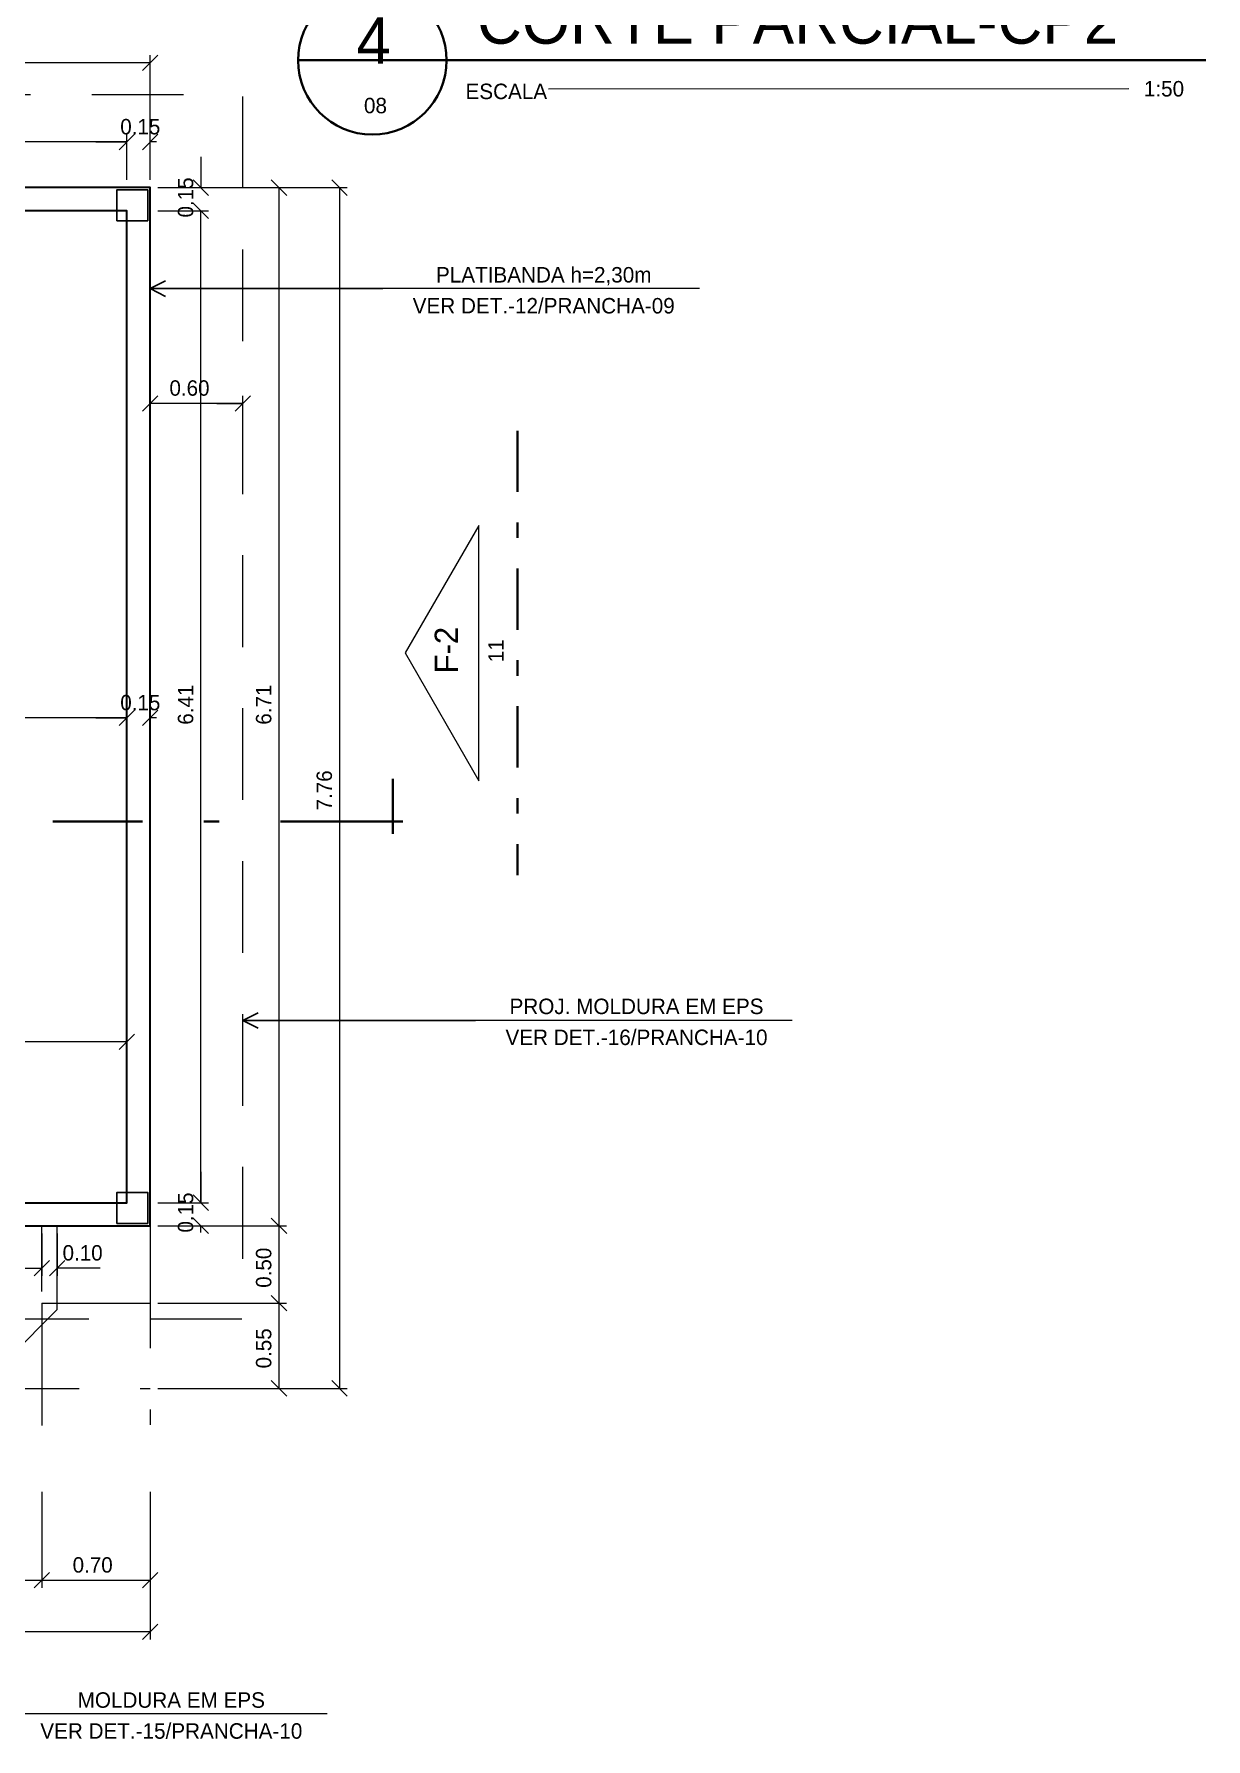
# Model space of a CAD drawing. Header units: metres. Extents: x 3.9 to 63.3, y 8 to 50.1.
# Drawn here: x 49.87 to 57.45, y 31.26 to 42.28 of the extents above; entities that cross this region are included whole.
import ezdxf
from ezdxf.enums import TextEntityAlignment as Align

# ---------------------------------------------------------------- set-up
doc = ezdxf.new("R2010")
doc.units = ezdxf.units.M
doc.header["$MEASUREMENT"] = 0
for name, pattern in [('DGN Style 2', [0.988287, 0.592972, -0.395315]), ('DGN Style 3', [1.383601, 0.988287, -0.395315]), ('DGN Style 4', [1.582247, 0.790629, -0.395315, 0.000988287, -0.395315])]:
    doc.linetypes.add(name, pattern=pattern)
doc.layers.get('Defpoints').update_dxf_attribs({"lineweight": 0})
doc.layers.add('6', color=6, linetype='Continuous')
for name, color, linetype, lineweight in [('CORNIJAS_VAR NA PLANTA PTIPO 1', 7, 'Continuous', 0), ('Level 11-1', 7, 'Continuous', 0), ('Level 12', 7, 'Continuous', 0), ('Level 27-1', 7, 'Continuous', 0), ('Level 3', 7, 'Continuous', 0), ('Level 39', 7, 'Continuous', 0), ('Level 60-1', 7, 'Continuous', 0), ('Level 62-1', 7, 'Continuous', 0)]:
    doc.layers.add(name, color=color, linetype=linetype, lineweight=lineweight)
doc.styles.add('Style-INTL_ENGINEERING', font='INTL_ENGINEERING.shx')
doc.dimstyles.get("Standard").update_dxf_attribs({"dimtxt": 0.18, "dimasz": 0.18, "dimexe": 0.18, "dimexo": 0.0625, "dimgap": 0.09, "dimtad": 0, "dimtih": 1, "dimtoh": 1, "dimdec": 4, "dimzin": 1, "dimdsep": 46, "dimtxsty": 'Standard', "dimcen": 0, "dimadec": 0, "dimazin": 0, "dimtfac": 1, "dimtdec": 4, "dimtofl": 0, "dimtmove": 0, "dimatfit": 3, "dimfxl": 0, "dimtolj": 1, "dimtzin": 1, "dimarcsym": 0})

# ---------------------------------------------------------------- blocks, each defined once
blk = doc.blocks.new('*D425')
at = {"layer": 'Defpoints', "color": 2, "linetype": 'Continuous', "lineweight": 0}
for p, q in [((10.375, 32.86), (10.375, 31.906)), ((50.625, 32.86), (50.625, 31.906)), ((10.325, 31.906), (10.424, 32.006)), ((50.625, 31.956), (10.375, 31.956)), ((50.674, 32.006), (50.575, 31.906))]:
    blk.add_line(p, q, dxfattribs=at)
at = {"layer": 'Defpoints'}
for p in [(10.375, 32.909), (50.625, 32.909), (10.375, 31.956), (30.5, 31.956)]:
    blk.add_point(p, dxfattribs=at)
at = {"layer": 'Defpoints', "color": 2, "linetype": 'Continuous', "lineweight": 0, "style": 'Style-INTL_ENGINEERING'}
blk.add_text('40.25', height=0.0995, dxfattribs=at).set_placement((30.309, 32.055), align=Align.MIDDLE_LEFT)
blk = doc.blocks.new('_Oblique')
at = {"color": 0, "linetype": 'ByBlock', "lineweight": -2}
blk.add_line((0.5, 0.5), (-0.5, -0.5), dxfattribs=at)
blk = doc.blocks.new('*D440')
at = {"layer": 'Defpoints', "color": 2, "linetype": 'Continuous', "lineweight": 0}
for p, q in [((49.375, 32.86), (49.375, 32.239)), ((49.925, 32.86), (49.925, 32.239)), ((49.325, 32.239), (49.424, 32.338)), ((49.925, 32.288), (49.375, 32.288)), ((49.974, 32.338), (49.875, 32.239))]:
    blk.add_line(p, q, dxfattribs=at)
at = {"layer": 'Defpoints'}
for p in [(49.375, 32.909), (49.925, 32.909), (49.375, 32.288), (49.65, 32.288)]:
    blk.add_point(p, dxfattribs=at)
at = {"layer": 'Defpoints', "color": 2, "linetype": 'Continuous', "lineweight": 0, "style": 'Style-INTL_ENGINEERING'}
blk.add_text('0.55', height=0.0995, dxfattribs=at).set_placement((49.503, 32.388), align=Align.MIDDLE_LEFT)
blk = doc.blocks.new('*D439')
at = {"layer": 'Defpoints', "color": 2, "linetype": 'Continuous', "lineweight": 0}
for p, q in [((49.925, 32.86), (49.925, 32.239)), ((50.625, 32.86), (50.625, 32.239)), ((49.875, 32.239), (49.974, 32.338)), ((50.625, 32.288), (49.925, 32.288)), ((50.674, 32.338), (50.575, 32.239))]:
    blk.add_line(p, q, dxfattribs=at)
at = {"layer": 'Defpoints'}
for p in [(49.925, 32.909), (50.625, 32.909), (49.925, 32.288), (50.275, 32.288)]:
    blk.add_point(p, dxfattribs=at)
at = {"layer": 'Defpoints', "color": 2, "linetype": 'Continuous', "lineweight": 0, "style": 'Style-INTL_ENGINEERING'}
blk.add_text('0.70', height=0.0995, dxfattribs=at).set_placement((50.124, 32.388), align=Align.MIDDLE_LEFT)
blk = doc.blocks.new('*D534')
at = {"layer": 'Defpoints', "color": 2, "linetype": 'Continuous', "lineweight": 0}
for p, q in [((46.815, 42.045), (46.914, 42.145)), ((46.865, 42.039), (46.865, 42.144)), ((50.625, 42.095), (46.865, 42.095)), ((50.674, 42.145), (50.575, 42.045)), ((50.625, 41.339), (50.625, 42.144))]:
    blk.add_line(p, q, dxfattribs=at)
at = {"layer": 'Defpoints'}
for p in [(46.865, 42.095), (48.745, 42.095), (46.865, 41.989), (50.625, 41.289)]:
    blk.add_point(p, dxfattribs=at)
at = {"layer": 'Defpoints', "color": 2, "linetype": 'Continuous', "lineweight": 0, "style": 'Style-INTL_ENGINEERING'}
blk.add_text('3.76', height=0.0995, dxfattribs=at).set_placement((48.6, 42.194), align=Align.MIDDLE_LEFT)
blk = doc.blocks.new('*D539')
at = {"layer": 'Defpoints', "color": 2, "linetype": 'Continuous', "lineweight": 0}
for p, q in [((46.815, 41.534), (46.914, 41.634)), ((46.865, 41.339), (46.865, 41.633)), ((50.475, 41.584), (46.865, 41.584)), ((50.524, 41.634), (50.425, 41.534)), ((50.475, 41.339), (50.475, 41.633))]:
    blk.add_line(p, q, dxfattribs=at)
at = {"layer": 'Defpoints'}
for p in [(46.865, 41.584), (48.67, 41.584), (46.865, 41.289), (50.475, 41.289)]:
    blk.add_point(p, dxfattribs=at)
at = {"layer": 'Defpoints', "color": 2, "linetype": 'Continuous', "lineweight": 0, "style": 'Style-INTL_ENGINEERING'}
blk.add_text('3.61', height=0.0995, dxfattribs=at).set_placement((48.553, 41.683), align=Align.MIDDLE_LEFT)
blk = doc.blocks.new('*D538')
at = {"layer": 'Defpoints', "color": 2, "linetype": 'Continuous', "lineweight": 0}
for p, q in [((50.275, 41.584), (50.475, 41.584)), ((50.524, 41.634), (50.425, 41.534)), ((50.475, 41.339), (50.475, 41.633)), ((50.575, 41.534), (50.674, 41.634)), ((50.625, 41.339), (50.625, 41.633)), ((50.667, 41.584), (50.625, 41.584))]:
    blk.add_line(p, q, dxfattribs=at)
at = {"layer": 'Defpoints'}
for p in [(50.475, 41.584), (50.55, 41.584), (50.475, 41.289), (50.625, 41.289)]:
    blk.add_point(p, dxfattribs=at)
at = {"layer": 'Defpoints', "color": 2, "linetype": 'Continuous', "lineweight": 0, "style": 'Style-INTL_ENGINEERING'}
blk.add_text('0.15', height=0.0995, dxfattribs=at).set_placement((50.432, 41.683), align=Align.MIDDLE_LEFT)
blk = doc.blocks.new('*D543')
at = {"layer": 'Defpoints', "color": 2, "linetype": 'Continuous', "lineweight": 0}
for p, q in [((50.575, 39.845), (50.674, 39.944)), ((50.625, 39.574), (50.625, 39.944)), ((51.225, 39.894), (50.625, 39.894)), ((51.056, 39.894), (51.225, 39.894)), ((51.274, 39.944), (51.175, 39.845)), ((51.225, 39.727), (51.225, 39.944))]:
    blk.add_line(p, q, dxfattribs=at)
at = {"layer": 'Defpoints'}
for p in [(50.903, 39.894), (51.225, 39.894), (51.225, 39.677), (50.625, 39.525)]:
    blk.add_point(p, dxfattribs=at)
at = {"layer": 'Defpoints', "color": 2, "linetype": 'Continuous', "lineweight": 0, "style": 'Style-INTL_ENGINEERING'}
blk.add_text('0.60', height=0.0995, dxfattribs=at).set_placement((50.75, 39.994), align=Align.MIDDLE_LEFT)
blk = doc.blocks.new('*D545')
at = {"layer": 'Defpoints', "color": 2, "linetype": 'Continuous', "lineweight": 0}
for p, q in [((50.674, 41.139), (51.003, 41.139)), ((50.903, 41.189), (51.003, 41.089)), ((50.953, 34.729), (50.953, 41.139)), ((50.674, 34.729), (51.003, 34.729)), ((51.003, 34.679), (50.903, 34.779))]:
    blk.add_line(p, q, dxfattribs=at)
at = {"layer": 'Defpoints'}
for p in [(50.625, 41.139), (50.953, 41.139), (50.953, 37.934), (50.625, 34.729)]:
    blk.add_point(p, dxfattribs=at)
at = {"layer": 'Defpoints', "color": 2, "linetype": 'Continuous', "lineweight": 0, "style": 'Style-INTL_ENGINEERING'}
blk.add_text('6.41', height=0.0995, rotation=90, dxfattribs=at).set_placement((50.854, 37.818), align=Align.MIDDLE_LEFT)
blk = doc.blocks.new('*D546')
at = {"layer": 'Defpoints', "color": 2, "linetype": 'Continuous', "lineweight": 0}
for p, q in [((50.953, 41.489), (50.953, 41.289)), ((51.003, 41.239), (50.903, 41.339)), ((50.674, 41.289), (51.003, 41.289)), ((50.674, 41.139), (51.003, 41.139)), ((50.903, 41.189), (51.003, 41.089)), ((50.953, 41.096), (50.953, 41.139))]:
    blk.add_line(p, q, dxfattribs=at)
at = {"layer": 'Defpoints'}
for p in [(50.625, 41.289), (50.953, 41.289), (50.953, 41.214), (50.625, 41.139)]:
    blk.add_point(p, dxfattribs=at)
at = {"layer": 'Defpoints', "color": 2, "linetype": 'Continuous', "lineweight": 0, "style": 'Style-INTL_ENGINEERING'}
blk.add_text('0.15', height=0.0995, rotation=90, dxfattribs=at).set_placement((50.854, 41.096), align=Align.MIDDLE_LEFT)
blk = doc.blocks.new('*D544')
at = {"layer": 'Defpoints', "color": 2, "linetype": 'Continuous', "lineweight": 0}
for p, q in [((50.953, 34.929), (50.953, 34.729)), ((50.674, 34.729), (51.003, 34.729)), ((51.003, 34.679), (50.903, 34.779)), ((50.903, 34.629), (51.003, 34.529)), ((50.674, 34.579), (51.003, 34.579)), ((50.953, 34.536), (50.953, 34.579))]:
    blk.add_line(p, q, dxfattribs=at)
at = {"layer": 'Defpoints'}
for p in [(50.625, 34.729), (50.953, 34.729), (50.953, 34.654), (50.625, 34.579)]:
    blk.add_point(p, dxfattribs=at)
at = {"layer": 'Defpoints', "color": 2, "linetype": 'Continuous', "lineweight": 0, "style": 'Style-INTL_ENGINEERING'}
blk.add_text('0.15', height=0.0995, rotation=90, dxfattribs=at).set_placement((50.854, 34.536), align=Align.MIDDLE_LEFT)
blk = doc.blocks.new('*D548')
at = {"layer": 'Defpoints', "color": 2, "linetype": 'Continuous', "lineweight": 0}
for p, q in [((51.408, 34.629), (51.508, 34.529)), ((50.674, 34.579), (51.507, 34.579)), ((51.458, 34.579), (51.458, 34.079)), ((50.674, 34.079), (51.507, 34.079)), ((51.508, 34.029), (51.408, 34.129))]:
    blk.add_line(p, q, dxfattribs=at)
at = {"layer": 'Defpoints'}
for p in [(50.625, 34.579), (51.458, 34.329), (50.625, 34.079), (51.458, 34.079)]:
    blk.add_point(p, dxfattribs=at)
at = {"layer": 'Defpoints', "color": 2, "linetype": 'Continuous', "lineweight": 0, "style": 'Style-INTL_ENGINEERING'}
blk.add_text('0.50', height=0.0995, rotation=90, dxfattribs=at).set_placement((51.359, 34.179), align=Align.MIDDLE_LEFT)
blk = doc.blocks.new('*D549')
at = {"layer": 'Defpoints', "color": 2, "linetype": 'Continuous', "lineweight": 0}
for p, q in [((50.674, 34.079), (51.507, 34.079)), ((51.408, 34.129), (51.508, 34.029)), ((51.458, 34.079), (51.458, 33.529)), ((50.674, 33.529), (51.507, 33.529)), ((51.508, 33.479), (51.408, 33.579))]:
    blk.add_line(p, q, dxfattribs=at)
at = {"layer": 'Defpoints'}
for p in [(50.625, 34.079), (51.458, 33.804), (50.625, 33.529), (51.458, 33.529)]:
    blk.add_point(p, dxfattribs=at)
at = {"layer": 'Defpoints', "color": 2, "linetype": 'Continuous', "lineweight": 0, "style": 'Style-INTL_ENGINEERING'}
blk.add_text('0.55', height=0.0995, rotation=90, dxfattribs=at).set_placement((51.359, 33.658), align=Align.MIDDLE_LEFT)
blk = doc.blocks.new('*D547')
at = {"layer": 'Defpoints', "color": 2, "linetype": 'Continuous', "lineweight": 0}
for p, q in [((51.408, 41.339), (51.508, 41.239)), ((50.674, 41.289), (51.507, 41.289)), ((51.458, 41.289), (51.458, 34.579)), ((51.508, 34.529), (51.408, 34.629)), ((50.674, 34.579), (51.507, 34.579))]:
    blk.add_line(p, q, dxfattribs=at)
at = {"layer": 'Defpoints'}
for p in [(50.625, 41.289), (51.458, 37.934), (50.625, 34.579), (51.458, 34.579)]:
    blk.add_point(p, dxfattribs=at)
at = {"layer": 'Defpoints', "color": 2, "linetype": 'Continuous', "lineweight": 0, "style": 'Style-INTL_ENGINEERING'}
blk.add_text('6.71', height=0.0995, rotation=90, dxfattribs=at).set_placement((51.359, 37.818), align=Align.MIDDLE_LEFT)
blk = doc.blocks.new('*D550')
at = {"layer": 'Defpoints', "color": 2, "linetype": 'Continuous', "lineweight": 0}
for p, q in [((51.8, 41.339), (51.9, 41.239)), ((50.674, 41.289), (51.899, 41.289)), ((51.85, 41.289), (51.85, 33.529)), ((50.674, 33.529), (51.899, 33.529)), ((51.9, 33.479), (51.8, 33.579))]:
    blk.add_line(p, q, dxfattribs=at)
at = {"layer": 'Defpoints'}
for p in [(50.625, 41.289), (51.85, 37.409), (50.625, 33.529), (51.85, 33.529)]:
    blk.add_point(p, dxfattribs=at)
at = {"layer": 'Defpoints', "color": 2, "linetype": 'Continuous', "lineweight": 0, "style": 'Style-INTL_ENGINEERING'}
blk.add_text('7.76', height=0.0995, rotation=90, dxfattribs=at).set_placement((51.751, 37.264), align=Align.MIDDLE_LEFT)
blk = doc.blocks.new('*D552')
at = {"layer": 'Defpoints', "color": 2, "linetype": 'Continuous', "lineweight": 0}
for p, q in [((45.815, 38.172), (45.815, 37.812)), ((45.765, 37.812), (45.864, 37.911)), ((50.524, 37.911), (50.425, 37.812)), ((50.475, 37.862), (45.815, 37.862)), ((50.475, 37.885), (50.475, 37.812))]:
    blk.add_line(p, q, dxfattribs=at)
at = {"layer": 'Defpoints'}
for p in [(45.815, 38.222), (50.475, 37.934), (45.815, 37.862), (48.145, 37.862)]:
    blk.add_point(p, dxfattribs=at)
at = {"layer": 'Defpoints', "color": 2, "linetype": 'Continuous', "lineweight": 0, "style": 'Style-INTL_ENGINEERING'}
blk.add_text('4.66', height=0.0995, dxfattribs=at).set_placement((47.997, 37.961), align=Align.MIDDLE_LEFT)
blk = doc.blocks.new('*D551')
at = {"layer": 'Defpoints', "color": 2, "linetype": 'Continuous', "lineweight": 0}
for p, q in [((50.524, 37.911), (50.425, 37.812)), ((50.575, 37.812), (50.674, 37.911)), ((50.275, 37.862), (50.475, 37.862)), ((50.475, 37.885), (50.475, 37.812)), ((50.625, 37.885), (50.625, 37.812)), ((50.667, 37.862), (50.625, 37.862))]:
    blk.add_line(p, q, dxfattribs=at)
at = {"layer": 'Defpoints'}
for p in [(50.475, 37.934), (50.625, 37.934), (50.475, 37.862), (50.55, 37.862)]:
    blk.add_point(p, dxfattribs=at)
at = {"layer": 'Defpoints', "color": 2, "linetype": 'Continuous', "lineweight": 0, "style": 'Style-INTL_ENGINEERING'}
blk.add_text('0.15', height=0.0995, dxfattribs=at).set_placement((50.432, 37.961), align=Align.MIDDLE_LEFT)
blk = doc.blocks.new('*D572')
at = {"layer": 'Defpoints', "color": 2, "linetype": 'Continuous', "lineweight": 0}
for p, q in [((44.645, 35.719), (44.744, 35.818)), ((44.695, 35.539), (44.695, 35.818)), ((50.524, 35.818), (50.425, 35.719)), ((50.475, 34.779), (50.475, 35.818)), ((50.475, 35.769), (44.695, 35.769))]:
    blk.add_line(p, q, dxfattribs=at)
at = {"layer": 'Defpoints'}
for p in [(44.695, 35.769), (47.585, 35.769), (44.695, 35.49), (50.475, 34.729)]:
    blk.add_point(p, dxfattribs=at)
at = {"layer": 'Defpoints', "color": 2, "linetype": 'Continuous', "lineweight": 0, "style": 'Style-INTL_ENGINEERING'}
blk.add_text('5.78', height=0.0995, dxfattribs=at).set_placement((47.443, 35.868), align=Align.MIDDLE_LEFT)
blk = doc.blocks.new('*D601')
at = {"layer": 'Defpoints', "color": 2, "linetype": 'Continuous', "lineweight": 0}
for p, q in [((49.925, 34.53), (49.925, 34.256)), ((50.025, 34.53), (50.025, 34.256)), ((49.725, 34.305), (49.925, 34.305)), ((49.974, 34.355), (49.875, 34.256)), ((49.975, 34.256), (50.074, 34.355)), ((50.303, 34.305), (50.025, 34.305))]:
    blk.add_line(p, q, dxfattribs=at)
at = {"layer": 'Defpoints'}
for p in [(49.925, 34.579), (50.025, 34.579), (49.925, 34.305), (50.181, 34.305)]:
    blk.add_point(p, dxfattribs=at)
at = {"layer": 'Defpoints', "color": 2, "linetype": 'Continuous', "lineweight": 0, "style": 'Style-INTL_ENGINEERING'}
blk.add_text('0.10', height=0.0995, dxfattribs=at).set_placement((50.059, 34.405), align=Align.MIDDLE_LEFT)
blk = doc.blocks.new('*U619')
at = {"layer": 'Level 3', "color": 2, "linetype": 'DGN Style 4', "lineweight": 40}
for p, q in [((21.954, 0.232), (21.954, -0.124)), ((22.017, -0.044), (19.755, -0.045))]:
    blk.add_line(p, q, dxfattribs=at)
blk = doc.blocks.new('*U621')
at = {"layer": 'Level 3', "color": 2, "linetype": 'DGN Style 4', "lineweight": 40}
blk.add_line((-0.729, -2.874), (-0.729, 2.873), dxfattribs=at)
at = {"layer": 'Level 3', "color": 2, "linetype": 'Continuous', "lineweight": 13, "flags": 128}
blk.add_lwpolyline([(-0.228, 1.65), (-0.228, -1.651), (0.726, -0.002)], close=True, dxfattribs=at)
at = {"layer": 'Level 3', "color": 2, "linetype": 'Continuous', "lineweight": 30, "style": 'Style-INTL_ENGINEERING'}
blk.add_text('F-2', height=0.3001, rotation=270.0007, dxfattribs=at).set_placement((0.194, -0.038), align=Align.MIDDLE_CENTER)
at = {"layer": 'Level 3', "color": 2, "linetype": 'Continuous', "lineweight": 13, "style": 'Style-INTL_ENGINEERING'}
blk.add_text('11', height=0.2, rotation=270.0007, dxfattribs=at).set_placement((-0.448, -0.03), align=Align.MIDDLE_CENTER)
blk = doc.blocks.new('TerminatorOpen')
at = {"color": 0, "linetype": 'ByBlock', "lineweight": -2}
for q in [(-1, 0.5), (-1, 0), (-1, -0.5)]:
    blk.add_line((0, 0), q, dxfattribs=at)
blk = doc.blocks.new('*U657')
at = {"layer": 'Level 11-1', "color": 2, "linetype": 'Continuous', "lineweight": 40}
blk.add_line((-0.08778, -0.00076), (0.02961, -0.00076), dxfattribs=at)
at = {"layer": 'Level 11-1', "color": 2, "linetype": 'Continuous', "lineweight": 0}
blk.add_line((-0.0554, -0.00443), (0.01963, -0.00442), dxfattribs=at)
at = {"layer": 'Level 11-1', "color": 2, "linetype": 'Continuous', "lineweight": 40}
blk.add_circle((-0.07819, -0.00077), 0.0096, dxfattribs=at)
at = {"layer": 'Level 11-1', "color": 2, "linetype": 'Continuous', "lineweight": 40, "style": 'Style-INTL_ENGINEERING'}
blk.add_text('CORTE PARCIAL-CP2', height=0.0059999, rotation=0.0007, dxfattribs=at).set_placement((-0.06465, 0.00138))
at = {"layer": 'Level 11-1', "color": 2, "linetype": 'Continuous', "lineweight": 0, "style": 'Style-INTL_ENGINEERING'}
blk.add_text('ESCALA', height=0.002, rotation=0.0007, dxfattribs=at).set_placement((-0.05558, -0.00478), align=Align.MIDDLE_RIGHT)
at = {"layer": 'Level 11-1', "color": 2, "linetype": 'Continuous', "lineweight": 13, "style": 'Style-INTL_ENGINEERING'}
blk.add_text('1:50', height=0.002, rotation=0.0007, dxfattribs=at).set_placement((0.02159, -0.00444), align=Align.MIDDLE_LEFT)
at = {"layer": 'Level 11-1', "color": 2, "linetype": 'Continuous', "lineweight": 40, "insert": (-0.07801, -0.00121), "char_height": 0.006, "attachment_point": 8, "rotation": 0.0007, "line_spacing_factor": 0.6, "style": 'Style-INTL_ENGINEERING'}
blk.add_mtext('4\\P', dxfattribs=at)
at = {"layer": 'Level 11-1', "color": 2, "linetype": 'Continuous', "lineweight": 13, "insert": (-0.07778, -0.00764), "char_height": 0.002, "attachment_point": 8, "rotation": 0.0007, "line_spacing_factor": 0.6, "style": 'Style-INTL_ENGINEERING'}
blk.add_mtext('08\\P', dxfattribs=at)
blk = doc.blocks.new('*U684')
at = {"layer": 'CORNIJAS_VAR NA PLANTA PTIPO 1', "color": 7, "linetype": 'DGN Style 3', "lineweight": 13, "flags": 128}
blk.add_lwpolyline([(14.195, -4.27), (18.875, -4.27), (19.425, -3.72), (19.425, -3.22)], dxfattribs=at)
at = {"layer": 'Level 60-1', "color": 7, "linetype": 'Continuous', "lineweight": 13, "flags": 128}
blk.add_lwpolyline([(14.195, -4.27), (14.195, -4.37), (18.916, -4.37), (19.525, -3.761), (19.525, -3.22)], dxfattribs=at)
at = {"layer": 'Level 62-1', "color": 7, "linetype": 'Continuous', "lineweight": 13, "flags": 128}
blk.add_lwpolyline([(14.195, -4.27), (14.195, -4.37), (18.916, -4.37), (19.525, -3.761), (19.525, -3.22)], dxfattribs=at)

msp = doc.modelspace()

# ---------------------------------------------------------------- linework, layer by layer
at = {"layer": '6', "linetype": 'Continuous'}
for points in [[(50.41, 41.075), (50.61, 41.075), (50.61, 41.275), (50.41, 41.275), (50.41, 41.075)], [(50.41, 34.595), (50.61, 34.595), (50.61, 34.795), (50.41, 34.795), (50.41, 34.595)]]:
    msp.add_lwpolyline(points, dxfattribs=at)
at = {"layer": 'Defpoints', "color": 2, "linetype": 'DGN Style 4', "lineweight": 0}
for p, q in [((50.625, 34.579), (50.625, 32.909)), ((49.925, 34.079), (49.925, 32.909)), ((49.925, 34.079), (50.625, 34.079)), ((49.375, 33.529), (50.625, 33.529))]:
    msp.add_line(p, q, dxfattribs=at)
at = {"layer": 'Level 12', "color": 2, "linetype": 'Continuous', "lineweight": 13}
for p, q in [((54.177, 40.636), (52.129, 40.636)), ((54.777, 35.907), (52.729, 35.907)), ((51.769, 31.425), (49.721, 31.425))]:
    msp.add_line(p, q, dxfattribs=at)
at = {"layer": 'Level 27-1', "color": 7, "linetype": 'DGN Style 2', "lineweight": 13, "flags": 128}
msp.add_lwpolyline([(44.695, 33.979), (51.225, 33.979), (51.225, 41.889), (45.815, 41.889)], dxfattribs=at)
at = {"layer": 'Level 39', "color": 7, "linetype": 'Continuous', "lineweight": 30, "flags": 128}
for points in [[(49.675, 34.579), (50.625, 34.579), (50.625, 41.289), (45.815, 41.289), (45.815, 41.739)], [(49.675, 34.729), (50.475, 34.729), (50.475, 41.139), (45.815, 41.139)]]:
    msp.add_lwpolyline(points, dxfattribs=at)

# ---------------------------------------------------------------- block references
at = {"layer": 'Level 11-1', "color": 2, "linetype": 'Continuous', "lineweight": 40, "xscale": 50, "yscale": 50, "zscale": 50}
msp.add_blockref('*U657', (55.971, 42.15), dxfattribs=at)
at = {"layer": 'Level 3', "color": 2, "linetype": 'Continuous', "lineweight": 13, "xscale": 0.4998882411011977, "yscale": 0.4998882411011977, "zscale": 0.4998882411011977, "rotation": 180}
msp.add_blockref('*U621', (52.637, 38.281), dxfattribs=at)
at = {"layer": 'Level 3', "color": 2, "linetype": 'Continuous', "lineweight": 30}
msp.add_blockref('*U619', (30.241, 37.237), dxfattribs=at)
at = {"layer": 'Level 62-1', "color": 7, "linetype": 'Continuous', "lineweight": 13}
msp.add_blockref('*U684', (30.5, 37.799), dxfattribs=at)

# ---------------------------------------------------------------- texts
at = {"layer": 'Level 12', "color": 2, "linetype": 'Continuous', "lineweight": 13, "char_height": 0.1, "attachment_point": 5, "line_spacing_factor": 1.200006, "style": 'Style-INTL_ENGINEERING'}
for s, insert in [('PLATIBANDA h=2,30m\\PVER DET.-12/PRANCHA-09\\P', (53.17, 40.625)), ('PROJ. MOLDURA EM EPS\\PVER DET.-16/PRANCHA-10\\P', (53.77, 35.897)), ('MOLDURA EM EPS\\PVER DET.-15/PRANCHA-10\\P', (50.762, 31.414))]:
    msp.add_mtext(s, dxfattribs=dict(at, insert=insert))

# ---------------------------------------------------------------- dimensions: what is measured, and where the dimension line sits
at = {"layer": 'Defpoints', "color": 2, "linetype": 'Continuous', "lineweight": 0}
for base, p1, p2, angle, override, picture, middle in [((46.865, 42.095), (50.625, 41.289), (46.865, 41.989), 180, {"dimtxt": 0.0995, "dimasz": 0.0995, "dimexe": 0.0495, "dimexo": 0.0495, "dimgap": 0.0495, "dimtad": 1, "dimtih": 0, "dimtoh": 0, "dimdec": 2, "dimzin": 3, "dimtxsty": 'Style-INTL_ENGINEERING', "dimblk": 'Oblique', "dimclre": 2, "dimtdec": 2, "dimatfit": 1, "dimfrac": 2, "dimtolj": 0, "dimtzin": 3, "dimlwe": 0}, '*D534', (48.745, 42.095)), ((46.865, 41.584), (50.475, 41.289), (46.865, 41.289), 180, {"dimtxt": 0.0995, "dimasz": 0.0995, "dimexe": 0.0495, "dimexo": 0.0495, "dimgap": 0.0495, "dimtad": 1, "dimtih": 0, "dimtoh": 0, "dimdec": 2, "dimzin": 3, "dimtxsty": 'Style-INTL_ENGINEERING', "dimblk": 'Oblique', "dimclre": 2, "dimtdec": 2, "dimatfit": 1, "dimfrac": 2, "dimtolj": 0, "dimtzin": 3, "dimlwe": 0}, '*D539', (48.67, 41.584)), ((51.458, 34.579), (50.625, 41.289), (50.625, 34.579), 270, {"dimtxt": 0.0995, "dimasz": 0.0995, "dimexe": 0.0495, "dimexo": 0.0495, "dimgap": 0.0495, "dimtad": 1, "dimtih": 0, "dimtoh": 0, "dimdec": 2, "dimzin": 3, "dimtxsty": 'Style-INTL_ENGINEERING', "dimblk": 'Oblique', "dimclre": 2, "dimtdec": 2, "dimatfit": 1, "dimtolj": 0, "dimtzin": 3, "dimlwe": 0}, '*D547', (51.458, 37.934)), ((51.85, 33.529), (50.625, 41.289), (50.625, 33.529), 270, {"dimtxt": 0.0995, "dimasz": 0.0995, "dimexe": 0.0495, "dimexo": 0.0495, "dimgap": 0.0495, "dimtad": 1, "dimtih": 0, "dimtoh": 0, "dimdec": 2, "dimzin": 3, "dimtxsty": 'Style-INTL_ENGINEERING', "dimblk": 'Oblique', "dimclre": 2, "dimtdec": 2, "dimatfit": 1, "dimtolj": 0, "dimtzin": 3, "dimlwe": 0}, '*D550', (51.85, 37.409)), ((50.953, 41.139), (50.625, 34.729), (50.625, 41.139), 90, {"dimtxt": 0.0995, "dimasz": 0.0995, "dimexe": 0.0495, "dimexo": 0.0495, "dimgap": 0.0495, "dimtad": 1, "dimtih": 0, "dimtoh": 0, "dimdec": 2, "dimzin": 3, "dimtxsty": 'Style-INTL_ENGINEERING', "dimblk": 'Oblique', "dimclre": 2, "dimtdec": 2, "dimatfit": 1, "dimfrac": 2, "dimtolj": 0, "dimtzin": 3, "dimlwe": 0}, '*D545', (50.953, 37.934)), ((45.815, 37.862), (50.475, 37.934), (45.815, 38.222), 180, {"dimtxt": 0.0995, "dimasz": 0.0995, "dimexe": 0.0495, "dimexo": 0.0495, "dimgap": 0.0495, "dimtad": 1, "dimtih": 0, "dimtoh": 0, "dimdec": 2, "dimzin": 3, "dimtxsty": 'Style-INTL_ENGINEERING', "dimblk": 'Oblique', "dimclre": 2, "dimtdec": 2, "dimatfit": 1, "dimtolj": 0, "dimtzin": 3, "dimlwe": 0}, '*D552', (48.145, 37.862)), ((44.695, 35.769), (50.475, 34.729), (44.695, 35.49), 180, {"dimtxt": 0.0995, "dimasz": 0.0995, "dimexe": 0.0495, "dimexo": 0.0495, "dimgap": 0.0495, "dimtad": 1, "dimtih": 0, "dimtoh": 0, "dimdec": 2, "dimzin": 3, "dimtxsty": 'Style-INTL_ENGINEERING', "dimblk": 'Oblique', "dimclre": 2, "dimtdec": 2, "dimatfit": 1, "dimtolj": 0, "dimtzin": 3, "dimlwe": 0}, '*D572', (47.585, 35.769)), ((51.458, 34.079), (50.625, 34.579), (50.625, 34.079), 270, {"dimtxt": 0.0995, "dimasz": 0.0995, "dimexe": 0.0495, "dimexo": 0.0495, "dimgap": 0.0495, "dimtad": 1, "dimtih": 0, "dimtoh": 0, "dimdec": 2, "dimzin": 3, "dimtxsty": 'Style-INTL_ENGINEERING', "dimblk": 'Oblique', "dimclre": 2, "dimtdec": 2, "dimatfit": 1, "dimtolj": 0, "dimtzin": 3, "dimlwe": 0}, '*D548', (51.458, 34.329)), ((51.458, 33.529), (50.625, 34.079), (50.625, 33.529), 270, {"dimtxt": 0.0995, "dimasz": 0.0995, "dimexe": 0.0495, "dimexo": 0.0495, "dimgap": 0.0495, "dimtad": 1, "dimtih": 0, "dimtoh": 0, "dimdec": 2, "dimzin": 3, "dimtxsty": 'Style-INTL_ENGINEERING', "dimblk": 'Oblique', "dimclre": 2, "dimtdec": 2, "dimatfit": 1, "dimtolj": 0, "dimtzin": 3, "dimlwe": 0}, '*D549', (51.458, 33.804)), ((10.375, 31.956), (50.625, 32.909), (10.375, 32.909), 180, {"dimtxt": 0.0995, "dimasz": 0.0995, "dimexe": 0.0495, "dimexo": 0.0495, "dimgap": 0.0495, "dimtad": 1, "dimtih": 0, "dimtoh": 0, "dimdec": 2, "dimzin": 3, "dimtxsty": 'Style-INTL_ENGINEERING', "dimblk": 'Oblique', "dimclre": 2, "dimtdec": 2, "dimatfit": 1, "dimtolj": 0, "dimtzin": 3, "dimlwe": 0}, '*D425', (30.5, 31.956)), ((49.375, 32.288), (49.925, 32.909), (49.375, 32.909), 180, {"dimtxt": 0.0995, "dimasz": 0.0995, "dimexe": 0.0495, "dimexo": 0.0495, "dimgap": 0.0495, "dimtad": 1, "dimtih": 0, "dimtoh": 0, "dimdec": 2, "dimzin": 3, "dimtxsty": 'Style-INTL_ENGINEERING', "dimblk": 'Oblique', "dimclre": 2, "dimtdec": 2, "dimatfit": 1, "dimtolj": 0, "dimtzin": 3, "dimlwe": 0}, '*D440', (49.65, 32.288)), ((49.925, 32.288), (50.625, 32.909), (49.925, 32.909), 180, {"dimtxt": 0.0995, "dimasz": 0.0995, "dimexe": 0.0495, "dimexo": 0.0495, "dimgap": 0.0495, "dimtad": 1, "dimtih": 0, "dimtoh": 0, "dimdec": 2, "dimzin": 3, "dimtxsty": 'Style-INTL_ENGINEERING', "dimblk": 'Oblique', "dimclre": 2, "dimtdec": 2, "dimatfit": 1, "dimtolj": 0, "dimtzin": 3, "dimlwe": 0}, '*D439', (50.275, 32.288))]:
    dim = msp.add_linear_dim(base=base, p1=p1, p2=p2, angle=angle, dimstyle='Standard', override=override, dxfattribs=at)
    dim.commit()
    dim.dimension.update_dxf_attribs({"geometry": picture, "text_midpoint": middle})
for base, p1, p2, angle, override, picture, middle in [((50.475, 41.584), (50.625, 41.289), (50.475, 41.289), 180, {"dimtxt": 0.0995, "dimasz": 0.0995, "dimexe": 0.0495, "dimexo": 0.0495, "dimgap": 0.0495, "dimtad": 1, "dimtih": 0, "dimtoh": 0, "dimdec": 2, "dimzin": 3, "dimtxsty": 'Style-INTL_ENGINEERING', "dimblk": 'Oblique', "dimclre": 2, "dimtdec": 2, "dimatfit": 1, "dimfrac": 2, "dimtolj": 0, "dimtzin": 3, "dimlwe": 0}, '*D538', (50.55, 41.584)), ((50.953, 41.289), (50.625, 41.139), (50.625, 41.289), 90, {"dimtxt": 0.0995, "dimasz": 0.0995, "dimexe": 0.0495, "dimexo": 0.0495, "dimgap": 0.0495, "dimtad": 1, "dimtih": 0, "dimtoh": 0, "dimdec": 2, "dimzin": 3, "dimtxsty": 'Style-INTL_ENGINEERING', "dimblk": 'Oblique', "dimclre": 2, "dimtdec": 2, "dimatfit": 1, "dimfrac": 2, "dimtolj": 0, "dimtzin": 3, "dimlwe": 0}, '*D546', (50.953, 41.214)), ((50.475, 37.862), (50.625, 37.934), (50.475, 37.934), 180, {"dimtxt": 0.0995, "dimasz": 0.0995, "dimexe": 0.0495, "dimexo": 0.0495, "dimgap": 0.0495, "dimtad": 1, "dimtih": 0, "dimtoh": 0, "dimdec": 2, "dimzin": 3, "dimtxsty": 'Style-INTL_ENGINEERING', "dimblk": 'Oblique', "dimclre": 2, "dimtdec": 2, "dimatfit": 1, "dimtolj": 0, "dimtzin": 3, "dimlwe": 0}, '*D551', (50.55, 37.862)), ((50.953, 34.729), (50.625, 34.579), (50.625, 34.729), 90, {"dimtxt": 0.0995, "dimasz": 0.0995, "dimexe": 0.0495, "dimexo": 0.0495, "dimgap": 0.0495, "dimtad": 1, "dimtih": 0, "dimtoh": 0, "dimdec": 2, "dimzin": 3, "dimtxsty": 'Style-INTL_ENGINEERING', "dimblk": 'Oblique', "dimclre": 2, "dimtdec": 2, "dimatfit": 1, "dimfrac": 2, "dimtolj": 0, "dimtzin": 3, "dimlwe": 0}, '*D544', (50.953, 34.654)), ((49.925, 34.305), (50.025, 34.579), (49.925, 34.579), 180, {"dimtxt": 0.0995, "dimasz": 0.0995, "dimexe": 0.0495, "dimexo": 0.0495, "dimgap": 0.0495, "dimtad": 1, "dimtih": 0, "dimtoh": 0, "dimdec": 2, "dimzin": 3, "dimtxsty": 'Style-INTL_ENGINEERING', "dimblk": 'Oblique', "dimclre": 2, "dimtdec": 2, "dimatfit": 1, "dimfrac": 2, "dimtolj": 0, "dimtzin": 3, "dimlwe": 0}, '*D601', (50.181, 34.305))]:
    dim = msp.add_linear_dim(base=base, p1=p1, p2=p2, angle=angle, dimstyle='Standard', override=override, dxfattribs=at)
    dim.commit()
    dim.dimension.update_dxf_attribs({"geometry": picture, "text_midpoint": middle, "dimtype": 160})
dim = msp.add_linear_dim(base=(51.225, 39.894), p1=(50.625, 39.525), p2=(51.225, 39.677), dimstyle='Standard', override={"dimtxt": 0.0995, "dimasz": 0.0995, "dimexe": 0.0495, "dimexo": 0.0495, "dimgap": 0.0495, "dimtad": 1, "dimtih": 0, "dimtoh": 0, "dimdec": 2, "dimzin": 3, "dimtxsty": 'Style-INTL_ENGINEERING', "dimblk": 'Oblique', "dimclre": 2, "dimtdec": 2, "dimatfit": 1, "dimfrac": 2, "dimtolj": 0, "dimtzin": 3, "dimlwe": 0}, dxfattribs=at)
dim.commit()
dim.dimension.update_dxf_attribs({"geometry": '*D543', "text_midpoint": (50.903, 39.894), "dimtype": 160})

# ---------------------------------------------------------------- leaders
at = {"layer": 'Level 12', "color": 2, "linetype": 'Continuous', "lineweight": 13}
for points in [[(50.625, 40.636), (52.129, 40.636)], [(51.225, 35.907), (52.729, 35.907)]]:
    msp.add_leader(points, dimstyle='Standard', override={"dimtxt": 0.0995, "dimasz": 0.0995, "dimgap": 0, "dimtad": 1, "dimtxsty": 'Style-INTL_ENGINEERING', "dimldrblk": 'TerminatorOpen'}, dxfattribs=at)

doc.saveas('drawing.dxf')
